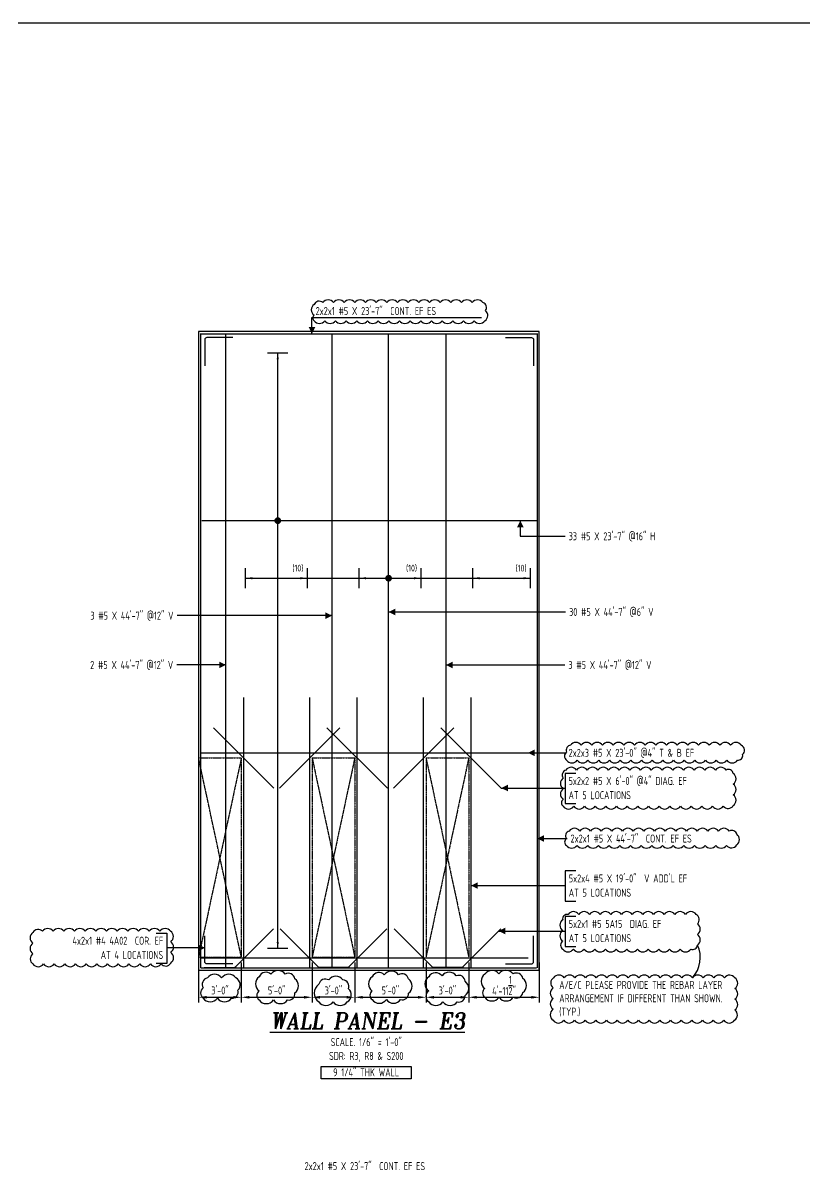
# Model space of a CAD drawing. Header units: inches. Extents: x -10781 to 50822, y -3854 to 38989.
# Drawn here: x 780 to 1439, y 249 to 1219 of the extents above; entities that cross this region are included whole.
import ezdxf
from ezdxf.enums import TextEntityAlignment as Align

# ---------------------------------------------------------------- set-up
doc = ezdxf.new("R2010")
doc.units = ezdxf.units.IN
doc.header["$LTSCALE"] = 0.025
doc.header["$MEASUREMENT"] = 0
doc.linetypes.add('HIDDEN', pattern=[6, 3, -3])
doc.layers.get('0').update_dxf_attribs({"linetype": 'CONTINUOUS'})
doc.layers.get('Defpoints').update_dxf_attribs({"linetype": 'CONTINUOUS'})
for name, color, linetype in [('0-25TEXT', 7, 'CONTINUOUS'), ('0-35', 3, 'CONTINUOUS'), ('0-35TEXT', 3, 'CONTINUOUS'), ('0-50', 10, 'CONTINUOUS'), ('BAR-LBL', 2, 'CONTINUOUS'), ('DETAIL', 83, 'CONTINUOUS'), ('hidden', 7, 'HIDDEN'), ('INTERMEDIATERANGELAY', 7, 'CONTINUOUS'), ('RANGELAY', 7, 'CONTINUOUS'), ('REBARS', 4, 'CONTINUOUS')]:
    doc.layers.add(name, color=color, linetype=linetype)
doc.styles.add('AR', font='ARCHQUIK.shx', dxfattribs={"width": 0.8})
doc.styles.add('ROMANT', font='romant')
doc.dimstyles.new('CADS_DIM_48', dxfattribs={"dimscale": 48, "dimtxt": 0.09375, "dimasz": 0.09375, "dimexe": 0.0625, "dimexo": 0.0625, "dimgap": 0.09375, "dimtad": 0, "dimtih": 1, "dimtoh": 1, "dimzin": 1, "dimdsep": 46, "dimlunit": 4, "dimtxsty": 'AR', "dimblk": 'CLOSED', "dimcen": 0.1875, "dimadec": 0, "dimazin": 0, "dimtfac": 1, "dimtofl": 0, "dimtmove": 0, "dimatfit": 1, "dimldrblk": 'DOTBLANK', "dimfxl": 1, "dimtzin": 0, "dimarcsym": 0})

# ---------------------------------------------------------------- blocks, each defined once
blk = doc.blocks.new('*U281', base_point=(1040.76, 421.93))
at = {"layer": 'REBARS', "color": 0}
blk.add_lwpolyline([(1040.45, 421.93), (1040.45, 956.93)], dxfattribs=at)
blk = doc.blocks.new('leadrblk')
blk.add_lwpolyline([(0, 0, 0, 1, 0), (1, 0, 1, 1, 0)], format="xyseb")
blk = doc.blocks.new('*U282', base_point=(951.23, 421.93))
at = {"layer": 'REBARS', "color": 0}
blk.add_lwpolyline([(950.92, 421.93), (950.92, 956.93)], dxfattribs=at)
blk = doc.blocks.new('*U278', base_point=(1136.81, 421.93))
at = {"layer": 'REBARS', "color": 0}
blk.add_lwpolyline([(1136.5, 421.93), (1136.5, 956.93)], dxfattribs=at)
blk = doc.blocks.new('*U734', base_point=(1213.52, 798.8))
at = {"layer": 'REBARS', "color": 0}
blk.add_lwpolyline([(1213.52, 799.11), (930.52, 799.11)], dxfattribs=at)
blk = doc.blocks.new('rendmark')
at = {"color": 4}
blk.add_line((0, -3), (0, 3), dxfattribs=at)
blk = doc.blocks.new('rarrow')
at = {"color": 7}
blk.add_solid([(2, -0.33), (2, 0.33), (0, 0)], dxfattribs=at)
blk = doc.blocks.new('*U192', base_point=(994.64, 438.09))
at = {"layer": 'RANGELAY'}
blk.add_line((994.64, 438.09), (994.64, 940.84), dxfattribs=at)
at = {"layer": 'RANGELAY', "xscale": 2.834645669291339, "yscale": 2.834645669291339}
for name, p, rotation in [('rendmark', (994.64, 940.84), 269.9999968959739), ('rarrow', (994.64, 940.84), 269.9999968959739), ('rendmark', (994.64, 438.09), 89.99999996644293), ('rarrow', (994.64, 438.09), 89.99999996644293)]:
    blk.add_blockref(name, p, dxfattribs=dict(at, rotation=rotation))
blk = doc.blocks.new('VPM6921E0')
at = {"const_width": 1}
blk.add_lwpolyline([(-0.5, 0, 1), (0.5, 0, 1)], format="xyb", close=True, dxfattribs=at)
blk = doc.blocks.new('*U119', base_point=(1086.82, 573.32))
at = {"layer": 'REBARS', "color": 0}
blk.add_lwpolyline([(1087.04, 573.54), (1036.13, 624.45)], dxfattribs=at)
blk = doc.blocks.new('*U120', base_point=(996.36, 573.32))
at = {"layer": 'REBARS', "color": 0}
blk.add_lwpolyline([(996.14, 573.54), (1047.05, 624.45)], dxfattribs=at)
blk = doc.blocks.new('*U121', base_point=(1182.87, 573.32))
at = {"layer": 'REBARS', "color": 0}
blk.add_lwpolyline([(1183.09, 573.54), (1132.18, 624.45)], dxfattribs=at)
blk = doc.blocks.new('*U122', base_point=(1092.41, 573.32))
at = {"layer": 'REBARS', "color": 0}
blk.add_lwpolyline([(1092.19, 573.54), (1143.1, 624.45)], dxfattribs=at)
blk = doc.blocks.new('*U123', base_point=(991.17, 573.32))
at = {"layer": 'REBARS', "color": 0}
blk.add_lwpolyline([(991.39, 573.54), (940.48, 624.45)], dxfattribs=at)
blk = doc.blocks.new('*U842', base_point=(958.66, 421.93))
at = {"layer": 'REBARS', "color": 0}
blk.add_lwpolyline([(932.66, 422.24), (957.63, 422.24, 0.198908), (959.17, 422.88), (990.97, 454.67)], format="xyb", dxfattribs=at)
blk = doc.blocks.new('*U843', base_point=(1054.31, 421.93))
at = {"layer": 'REBARS', "color": 0}
blk.add_lwpolyline([(1028.31, 422.24), (1053.28, 422.24, 0.198908), (1054.82, 422.88), (1086.62, 454.67)], format="xyb", dxfattribs=at)
blk = doc.blocks.new('*U844', base_point=(1028.87, 421.93))
at = {"layer": 'REBARS', "color": 0}
blk.add_lwpolyline([(1054.87, 422.24), (1029.9, 422.24, -0.198908), (1028.36, 422.88), (996.56, 454.67)], format="xyb", dxfattribs=at)
blk = doc.blocks.new('*U845', base_point=(1150.41, 421.93))
at = {"layer": 'REBARS', "color": 0}
blk.add_lwpolyline([(1124.41, 422.24), (1149.38, 422.24, 0.198908), (1150.92, 422.88), (1182.71, 454.67)], format="xyb", dxfattribs=at)
blk = doc.blocks.new('*U846', base_point=(1124.96, 421.93))
at = {"layer": 'REBARS', "color": 0}
blk.add_lwpolyline([(1150.96, 422.24), (1126, 422.24, -0.198908), (1124.45, 422.88), (1092.66, 454.67)], format="xyb", dxfattribs=at)
blk = doc.blocks.new('*U827', base_point=(1157.37, 421.93))
at = {"layer": 'REBARS', "color": 0}
blk.add_lwpolyline([(1157.68, 421.93), (1157.68, 649.93)], dxfattribs=at)
blk = doc.blocks.new('*U828', base_point=(1117.96, 421.93))
at = {"layer": 'REBARS', "color": 0}
blk.add_lwpolyline([(1117.65, 421.93), (1117.65, 649.93)], dxfattribs=at)
blk = doc.blocks.new('*U279', base_point=(929.9, 602.95))
at = {"layer": 'REBARS', "color": 0}
blk.add_lwpolyline([(929.9, 603.26), (1205.9, 603.26)], dxfattribs=at)
blk = doc.blocks.new('*U280', base_point=(929.9, 430.68))
at = {"layer": 'REBARS', "color": 0}
blk.add_lwpolyline([(929.9, 430.36), (1205.9, 430.36)], dxfattribs=at)
blk = doc.blocks.new('*U259', base_point=(932.9, 424.93))
at = {"layer": 'REBARS', "color": 0}
blk.add_lwpolyline([(956.9, 425.18), (934.9, 425.18, -0.414213), (933.15, 426.93), (933.15, 448.93)], format="xyb", dxfattribs=at)
blk = doc.blocks.new('*U260', base_point=(1210.52, 424.93))
at = {"layer": 'REBARS', "color": 0}
blk.add_lwpolyline([(1186.52, 425.18), (1208.52, 425.18, 0.414213), (1210.27, 426.93), (1210.27, 448.93)], format="xyb", dxfattribs=at)
blk = doc.blocks.new('*U732', base_point=(929.9, 956.53))
at = {"layer": 'REBARS', "color": 0}
blk.add_lwpolyline([(929.9, 956.84), (1212.9, 956.84)], dxfattribs=at)
blk = doc.blocks.new('*U733', base_point=(929.9, 422.24))
at = {"layer": 'REBARS', "color": 0}
blk.add_lwpolyline([(929.9, 421.93), (1212.9, 421.93)], dxfattribs=at)
blk = doc.blocks.new('*U249', base_point=(930.21, 421.93))
at = {"layer": 'REBARS', "color": 0}
blk.add_lwpolyline([(929.9, 421.93), (929.9, 956.93)], dxfattribs=at)
blk = doc.blocks.new('*U250', base_point=(1213.21, 421.93))
at = {"layer": 'REBARS', "color": 0}
blk.add_lwpolyline([(1213.52, 421.93), (1213.52, 956.93)], dxfattribs=at)
blk = doc.blocks.new('*U722', base_point=(967.46, 750.57))
at = {"layer": 'INTERMEDIATERANGELAY'}
for p, q in [((1019.36, 750.57), (1063.28, 750.57)), ((1115.18, 750.57), (1159.1, 750.57))]:
    blk.add_line(p, q, dxfattribs=at)
at = {"layer": 'RANGELAY'}
for p, q in [((967.46, 750.57), (1019.36, 750.57)), ((1063.28, 750.57), (1115.18, 750.57)), ((1159.1, 750.57), (1207.52, 750.57))]:
    blk.add_line(p, q, dxfattribs=at)
at = {"layer": 'RANGELAY', "xscale": 2.834645669291339, "yscale": 2.834645669291339}
for name, p in [('rendmark', (967.46, 750.57)), ('rendmark', (1063.28, 750.57)), ('rendmark', (1159.1, 750.57)), ('rarrow', (967.46, 750.57)), ('rarrow', (1063.28, 750.57)), ('rarrow', (1159.1, 750.57))]:
    blk.add_blockref(name, p, dxfattribs=at)
at = {"layer": 'RANGELAY', "xscale": 2.834645669291339, "yscale": 2.834645669291339, "rotation": 179.999996929531}
for name, p in [('rendmark', (1019.36, 750.57)), ('rendmark', (1115.18, 750.57)), ('rendmark', (1207.52, 750.57)), ('rarrow', (1019.36, 750.57)), ('rarrow', (1115.18, 750.57)), ('rarrow', (1207.52, 750.57))]:
    blk.add_blockref(name, p, dxfattribs=at)
blk = doc.blocks.new('VPM6D8B11')
at = {"const_width": 1}
blk.add_lwpolyline([(-0.5, 0, 1), (0.5, 0, 1)], format="xyb", close=True, dxfattribs=at)
blk = doc.blocks.new('*U251', base_point=(1088.41, 421.93))
at = {"layer": 'REBARS', "color": 0}
blk.add_lwpolyline([(1088.1, 421.93), (1088.1, 956.93)], dxfattribs=at)
blk = doc.blocks.new('*U261', base_point=(932.9, 953.84))
at = {"layer": 'REBARS', "color": 0}
blk.add_lwpolyline([(956.9, 953.59), (934.9, 953.59, 0.414214), (933.15, 951.84), (933.15, 929.84)], format="xyb", dxfattribs=at)
blk = doc.blocks.new('*U262', base_point=(1210.52, 953.84))
at = {"layer": 'REBARS', "color": 0}
blk.add_lwpolyline([(1186.52, 953.59), (1208.52, 953.59, -0.414214), (1210.27, 951.84), (1210.27, 929.84)], format="xyb", dxfattribs=at)
blk = doc.blocks.new('*U829', base_point=(1061.32, 421.93))
at = {"layer": 'REBARS', "color": 0}
blk.add_lwpolyline([(1061.63, 421.93), (1061.63, 649.93)], dxfattribs=at)
blk = doc.blocks.new('*U830', base_point=(1021.91, 421.93))
at = {"layer": 'REBARS', "color": 0}
blk.add_lwpolyline([(1021.59, 421.93), (1021.59, 649.93)], dxfattribs=at)
blk = doc.blocks.new('*U831', base_point=(965.62, 421.93))
at = {"layer": 'REBARS', "color": 0}
blk.add_lwpolyline([(965.94, 421.93), (965.94, 649.93)], dxfattribs=at)
blk = doc.blocks.new('*D817')
at = {"layer": 'Defpoints', "color": 0, "transparency": 16777216}
for p in [(927.9, 430.92), (963.94, 430.92), (963.94, 397.03)]:
    blk.add_point(p, dxfattribs=at)
at = {"layer": 'DETAIL', "color": 0, "lineweight": -2, "transparency": 16777216}
for p, q in [((927.9, 426.42), (927.9, 392.53)), ((963.94, 426.42), (963.94, 392.53)), ((934.65, 397.03), (957.19, 397.03))]:
    blk.add_line(p, q, dxfattribs=at)
at = {"layer": 'DETAIL', "color": 0, "transparency": 16777216}
for points in [[(934.65, 398.16), (934.65, 395.91), (927.9, 397.03)], [(957.19, 398.16), (957.19, 395.91), (963.94, 397.03)]]:
    blk.add_solid(points, dxfattribs=at)
at = {"layer": 'DETAIL', "color": 0, "transparency": 16777216, "insert": (945.92, 402.77), "char_height": 6.75, "attachment_point": 5, "style": 'AR'}
blk.add_mtext('3\'-0"', dxfattribs=at)
blk = doc.blocks.new('_DotBlank')
at = {"layer": '0-35', "color": 0, "lineweight": -2}
blk.add_line((-0.5, 0), (-1, 0), dxfattribs=at)
blk.add_circle((0, 0), 0.5, dxfattribs=at)
blk = doc.blocks.new('*D818')
at = {"layer": 'Defpoints', "color": 0, "transparency": 16777216}
for p in [(963.94, 430.92), (1023.59, 430.92), (1023.59, 397.03)]:
    blk.add_point(p, dxfattribs=at)
at = {"layer": 'DETAIL', "color": 0, "lineweight": -2, "transparency": 16777216}
for p, q in [((963.94, 426.42), (963.94, 392.53)), ((1023.59, 426.42), (1023.59, 392.53)), ((970.69, 397.03), (1016.84, 397.03))]:
    blk.add_line(p, q, dxfattribs=at)
at = {"layer": 'DETAIL', "color": 0, "transparency": 16777216}
for points in [[(970.69, 398.16), (970.69, 395.91), (963.94, 397.03)], [(1016.84, 398.16), (1016.84, 395.91), (1023.59, 397.03)]]:
    blk.add_solid(points, dxfattribs=at)
at = {"layer": 'DETAIL', "color": 0, "transparency": 16777216, "insert": (993.77, 402.77), "char_height": 6.75, "attachment_point": 5, "style": 'AR'}
blk.add_mtext('5\'-0"', dxfattribs=at)
blk = doc.blocks.new('*D819')
at = {"layer": 'Defpoints', "color": 0, "transparency": 16777216}
for p in [(1023.59, 430.92), (1059.59, 430.92), (1023.59, 397.03)]:
    blk.add_point(p, dxfattribs=at)
at = {"layer": 'DETAIL', "color": 0, "lineweight": -2, "transparency": 16777216}
for p, q in [((1023.59, 426.42), (1023.59, 392.53)), ((1059.59, 426.42), (1059.59, 392.53)), ((1052.84, 397.03), (1030.34, 397.03))]:
    blk.add_line(p, q, dxfattribs=at)
at = {"layer": 'DETAIL', "color": 0, "transparency": 16777216}
for points in [[(1030.34, 398.16), (1030.34, 395.91), (1023.59, 397.03)], [(1052.84, 398.16), (1052.84, 395.91), (1059.59, 397.03)]]:
    blk.add_solid(points, dxfattribs=at)
at = {"layer": 'DETAIL', "color": 0, "transparency": 16777216, "insert": (1041.59, 402.77), "char_height": 6.75, "attachment_point": 5, "style": 'AR'}
blk.add_mtext('3\'-0"', dxfattribs=at)
blk = doc.blocks.new('*D820')
at = {"layer": 'Defpoints', "color": 0, "transparency": 16777216}
for p in [(1059.59, 430.92), (1119.65, 430.92), (1119.65, 397.03)]:
    blk.add_point(p, dxfattribs=at)
at = {"layer": 'DETAIL', "color": 0, "lineweight": -2, "transparency": 16777216}
for p, q in [((1059.59, 426.42), (1059.59, 392.53)), ((1119.65, 426.42), (1119.65, 392.53)), ((1066.34, 397.03), (1112.9, 397.03))]:
    blk.add_line(p, q, dxfattribs=at)
at = {"layer": 'DETAIL', "color": 0, "transparency": 16777216}
for points in [[(1066.34, 398.16), (1066.34, 395.91), (1059.59, 397.03)], [(1112.9, 398.16), (1112.9, 395.91), (1119.65, 397.03)]]:
    blk.add_solid(points, dxfattribs=at)
at = {"layer": 'DETAIL', "color": 0, "transparency": 16777216, "insert": (1089.62, 402.77), "char_height": 6.75, "attachment_point": 5, "style": 'AR'}
blk.add_mtext('5\'-0"', dxfattribs=at)
blk = doc.blocks.new('*D821')
at = {"layer": 'Defpoints', "color": 0, "transparency": 16777216}
for p in [(1119.65, 430.92), (1155.68, 430.92), (1155.68, 397.03)]:
    blk.add_point(p, dxfattribs=at)
at = {"layer": 'DETAIL', "color": 0, "lineweight": -2, "transparency": 16777216}
for p, q in [((1119.65, 426.42), (1119.65, 392.53)), ((1155.68, 426.42), (1155.68, 392.53)), ((1126.4, 397.03), (1148.93, 397.03))]:
    blk.add_line(p, q, dxfattribs=at)
at = {"layer": 'DETAIL', "color": 0, "transparency": 16777216}
for points in [[(1126.4, 398.16), (1126.4, 395.91), (1119.65, 397.03)], [(1148.93, 398.16), (1148.93, 395.91), (1155.68, 397.03)]]:
    blk.add_solid(points, dxfattribs=at)
at = {"layer": 'DETAIL', "color": 0, "transparency": 16777216, "insert": (1137.67, 402.77), "char_height": 6.75, "attachment_point": 5, "style": 'AR'}
blk.add_mtext('3\'-0"', dxfattribs=at)
blk = doc.blocks.new('*D822')
at = {"layer": 'Defpoints', "color": 0, "transparency": 16777216}
for p in [(1155.68, 430.92), (1215.15, 430.92), (1215.15, 397.03)]:
    blk.add_point(p, dxfattribs=at)
at = {"layer": 'DETAIL', "color": 0, "lineweight": -2, "transparency": 16777216}
for p, q in [((1155.68, 426.42), (1155.68, 392.53)), ((1215.15, 426.42), (1215.15, 392.53)), ((1162.43, 397.03), (1208.4, 397.03))]:
    blk.add_line(p, q, dxfattribs=at)
at = {"layer": 'DETAIL', "color": 0, "transparency": 16777216}
for points in [[(1162.43, 398.16), (1162.43, 395.91), (1155.68, 397.03)], [(1208.4, 398.16), (1208.4, 395.91), (1215.15, 397.03)]]:
    blk.add_solid(points, dxfattribs=at)
at = {"layer": 'DETAIL', "color": 0, "transparency": 16777216, "insert": (1185.42, 407.04), "char_height": 6.75, "attachment_point": 5, "style": 'AR'}
blk.add_mtext('4\'-11{\\H1.000000x;\\S1/2;}"', dxfattribs=at)

msp = doc.modelspace()

# ---------------------------------------------------------------- linework, layer by layer
at = {"layer": '0-25TEXT'}
for points in [[(1023.49861, 956.84122), (1023.49861, 970.57208), (1166.36755, 970.62686)], [(1199.10008, 799.11248), (1199.10008, 785.96137), (1236.92339, 785.96137)], [(1040.44921, 718.98915), (909.75467, 718.98915)], [(1088.10254, 722.1032), (1237.27784, 722.1032)], [(950.92004, 677.37885), (909.51689, 677.37885)], [(1136.50188, 677.3809), (1236.66735, 677.3809)], [(1205.71186, 603.26124), (1236.88944, 603.26124)], [(1245.83324, 585.91424), (1236.83419, 585.91424), (1236.83419, 560.41692), (1245.83324, 560.41692)], [(1183.09489, 573.54054), (1236.83419, 573.54054)], [(1213.52492, 530.93631), (1238.50668, 530.93631)], [(1245.97585, 503.66331), (1236.97679, 503.66331), (1236.97679, 478.16598), (1245.97585, 478.16598)], [(1157.68352, 491.28961), (1236.97679, 491.28961)], [(1245.97153, 465.29441), (1236.97248, 465.29441), (1236.97248, 439.79708), (1245.97153, 439.79708)], [(892.0326, 451.11976), (901.03165, 451.11976), (901.03165, 425.62244), (892.0326, 425.62244)], [(1180.95971, 452.92071), (1236.97248, 452.92071)], [(933.18301, 438.74606), (901.03165, 438.74606)]]:
    msp.add_lwpolyline(points, dxfattribs=at)
at = {"layer": '0-35'}
for p, q in [((927.89989, 958.84122), (927.89989, 419.93057)), ((1215.14989, 958.84122), (927.89989, 958.84122)), ((1215.14989, 419.93057), (1215.14989, 958.84122)), ((927.89989, 419.93057), (1215.14989, 419.93057))]:
    msp.add_line(p, q, dxfattribs=at)
at = {"layer": '0-50'}
msp.add_lwpolyline([(1031.31245, 338.70586), (1107.19929, 338.70586), (1107.19929, 328.3495), (1031.31245, 328.3495)], close=True, dxfattribs=at)
at = {"layer": 'BAR-LBL'}
msp.add_lwpolyline([(-1827.83028, 1218.9583), (2524.72777, 1218.9583), (2524.72777, -1266.46422), (-1827.83028, -1266.46422)], close=True, dxfattribs=at)
at = {"layer": 'DETAIL'}
for points in [[(1025.25437, 967.83919, 0.52056705), (1034.25437, 967.83919, 0.52056705), (1043.25437, 967.83919, 0.52056705), (1052.25437, 967.83919, 0.52056705), (1061.25437, 967.83919, 0.52056705), (1070.25437, 967.83919, 0.52056705), (1079.25437, 967.83919, 0.52056705), (1088.25437, 967.83919, 0.52056705), (1097.25437, 967.83919, 0.52056705), (1106.25437, 967.83919, 0.52056705), (1115.25437, 967.83919, 0.52056705), (1124.25437, 967.83919, 0.52056705), (1133.25437, 967.83919, 0.52056705), (1142.25437, 967.83919, 0.52056705), (1151.25437, 967.83919, 0.52056705), (1160.25437, 967.83919, 0.52056705), (1169.25437, 967.83919, 0.52056705), (1169.80946, 976.2841, 0.52056705), (1167.61194, 983.08658, 0.52056705), (1158.61194, 983.08658, 0.52056705), (1149.61194, 983.08658, 0.52056705), (1140.61194, 983.08658, 0.52056705), (1131.61194, 983.08658, 0.52056705), (1122.61194, 983.08658, 0.52056705), (1113.61194, 983.08658, 0.52056705), (1104.61194, 983.08658, 0.52056705), (1095.61194, 983.08658, 0.52056705), (1086.61194, 983.08658, 0.52056705), (1077.61194, 983.08658, 0.52056705), (1068.61194, 983.08658, 0.52056705), (1059.61194, 983.08658, 0.52056705), (1050.61194, 983.08658, 0.52056705), (1041.61194, 983.08658, 0.52056705), (1032.61194, 983.08658, 0.52056705), (1025.25437, 981.44414, 0.52056705), (1025.25437, 972.44414, 0.52056705)], [(1238.20177, 597.03202, 0.52056705), (1247.20177, 597.03202, 0.52056705), (1256.20177, 597.03202, 0.52056705), (1265.20177, 597.03202, 0.52056705), (1274.20177, 597.03202, 0.52056705), (1283.20177, 597.03202, 0.52056705), (1292.20177, 597.03202, 0.52056705), (1301.20177, 597.03202, 0.52056705), (1310.20177, 597.03202, 0.52056705), (1319.20177, 597.03202, 0.52056705), (1328.20177, 597.03202, 0.52056705), (1337.20177, 597.03202, 0.52056705), (1346.20177, 597.03202, 0.52056705), (1355.20177, 597.03202, 0.52056705), (1364.20177, 597.03202, 0.52056705), (1373.20177, 597.03202, 0.52056705), (1382.20177, 597.03202, 0.52056705), (1386.51673, 601.71706, 0.52056705), (1385.46142, 609.66175, 0.52056705), (1376.46142, 609.66175, 0.52056705), (1367.46142, 609.66175, 0.52056705), (1358.46142, 609.66175, 0.52056705), (1349.46142, 609.66175, 0.52056705), (1340.46142, 609.66175, 0.52056705), (1331.46142, 609.66175, 0.52056705), (1322.46142, 609.66175, 0.52056705), (1313.46142, 609.66175, 0.52056705), (1304.46142, 609.66175, 0.52056705), (1295.46142, 609.66175, 0.52056705), (1286.46142, 609.66175, 0.52056705), (1277.46142, 609.66175, 0.52056705), (1268.46142, 609.66175, 0.52056705), (1259.46142, 609.66175, 0.52056705), (1250.46142, 609.66175, 0.52056705), (1241.46142, 609.66175, 0.52056705), (1238.20177, 603.9214, 0.52056705)], [(1235.2827, 558.20741, 0.52056705), (1244.2827, 558.20741, 0.52056705), (1253.2827, 558.20741, 0.52056705), (1262.2827, 558.20741, 0.52056705), (1271.2827, 558.20741, 0.52056705), (1280.2827, 558.20741, 0.52056705), (1289.2827, 558.20741, 0.52056705), (1298.2827, 558.20741, 0.52056705), (1307.2827, 558.20741, 0.52056705), (1316.2827, 558.20741, 0.52056705), (1325.2827, 558.20741, 0.52056705), (1334.2827, 558.20741, 0.52056705), (1343.2827, 558.20741, 0.52056705), (1352.2827, 558.20741, 0.52056705), (1361.2827, 558.20741, 0.52056705), (1370.2827, 558.20741, 0.52056705), (1378.6971, 558.79301, 0.52056705), (1378.6971, 567.79301, 0.52056705), (1378.6971, 576.79301, 0.52056705), (1378.6971, 585.79301, 0.52056705), (1372.60011, 588.69602, 0.52056705), (1363.60011, 588.69602, 0.52056705), (1354.60011, 588.69602, 0.52056705), (1345.60011, 588.69602, 0.52056705), (1336.60011, 588.69602, 0.52056705), (1327.60011, 588.69602, 0.52056705), (1318.60011, 588.69602, 0.52056705), (1309.60011, 588.69602, 0.52056705), (1300.60011, 588.69602, 0.52056705), (1291.60011, 588.69602, 0.52056705), (1282.60011, 588.69602, 0.52056705), (1273.60011, 588.69602, 0.52056705), (1264.60011, 588.69602, 0.52056705), (1255.60011, 588.69602, 0.52056705), (1246.60011, 588.69602, 0.52056705), (1237.60011, 588.69602, 0.52056705), (1235.2827, 582.01344, 0.52056705), (1235.2827, 573.01344, 0.52056705), (1235.2827, 564.01344, 0.52056705)], [(1237.9516, 525.15734, 0.52056705), (1246.9516, 525.15734, 0.52056705), (1255.9516, 525.15734, 0.52056705), (1264.9516, 525.15734, 0.52056705), (1273.9516, 525.15734, 0.52056705), (1282.9516, 525.15734, 0.52056705), (1291.9516, 525.15734, 0.52056705), (1300.9516, 525.15734, 0.52056705), (1309.9516, 525.15734, 0.52056705), (1318.9516, 525.15734, 0.52056705), (1327.9516, 525.15734, 0.52056705), (1336.9516, 525.15734, 0.52056705), (1345.9516, 525.15734, 0.52056705), (1354.9516, 525.15734, 0.52056705), (1363.9516, 525.15734, 0.52056705), (1372.9516, 525.15734, 0.52056705), (1381.58911, 525.51983, 0.52056705), (1381.58911, 534.51983, 0.52056705), (1375.33349, 537.2642, 0.52056705), (1366.33349, 537.2642, 0.52056705), (1357.33349, 537.2642, 0.52056705), (1348.33349, 537.2642, 0.52056705), (1339.33349, 537.2642, 0.52056705), (1330.33349, 537.2642, 0.52056705), (1321.33349, 537.2642, 0.52056705), (1312.33349, 537.2642, 0.52056705), (1303.33349, 537.2642, 0.52056705), (1294.33349, 537.2642, 0.52056705), (1285.33349, 537.2642, 0.52056705), (1276.33349, 537.2642, 0.52056705), (1267.33349, 537.2642, 0.52056705), (1258.33349, 537.2642, 0.52056705), (1249.33349, 537.2642, 0.52056705), (1240.33349, 537.2642, 0.52056705), (1237.9516, 530.64609, 0.52056705)], [(1234.87611, 437.64691, 0.52056705), (1243.87611, 437.64691, 0.52056705), (1252.87611, 437.64691, 0.52056705), (1261.87611, 437.64691, 0.52056705), (1270.87611, 437.64691, 0.52056705), (1279.87611, 437.64691, 0.52056705), (1288.87611, 437.64691, 0.52056705), (1297.87611, 437.64691, 0.52056705), (1306.87611, 437.64691, 0.52056705), (1315.87611, 437.64691, 0.52056705), (1324.87611, 437.64691, 0.52056705), (1333.87611, 437.64691, 0.52056705), (1342.87611, 437.64691, 0.52056705), (1348.47678, 441.04625, 0.52056705), (1348.47678, 450.04625, 0.52056705), (1348.47678, 459.04625, 0.52056705), (1347.35562, 466.92509, 0.52056705), (1338.35562, 466.92509, 0.52056705), (1329.35562, 466.92509, 0.52056705), (1320.35562, 466.92509, 0.52056705), (1311.35562, 466.92509, 0.52056705), (1302.35562, 466.92509, 0.52056705), (1293.35562, 466.92509, 0.52056705), (1284.35562, 466.92509, 0.52056705), (1275.35562, 466.92509, 0.52056705), (1266.35562, 466.92509, 0.52056705), (1257.35562, 466.92509, 0.52056705), (1248.35562, 466.92509, 0.52056705), (1239.35562, 466.92509, 0.52056705), (1234.87611, 462.4046, 0.52056705), (1234.87611, 453.4046, 0.52056705), (1234.87611, 444.4046, 0.52056705)], [(788.23668, 425.16188, 0.52056705), (797.23668, 425.16188, 0.52056705), (806.23668, 425.16188, 0.52056705), (815.23668, 425.16188, 0.52056705), (824.23668, 425.16188, 0.52056705), (833.23668, 425.16188, 0.52056705), (842.23668, 425.16188, 0.52056705), (851.23668, 425.16188, 0.52056705), (860.23668, 425.16188, 0.52056705), (869.23668, 425.16188, 0.52056705), (878.23668, 425.16188, 0.52056705), (887.23668, 425.16188, 0.52056705), (896.23668, 425.16188, 0.52056705), (904.46796, 425.93061, 0.52056705), (904.46796, 434.93061, 0.52056705), (904.46796, 443.93061, 0.52056705), (904.24838, 452.71103, 0.52056705), (895.24838, 452.71103, 0.52056705), (886.24838, 452.71103, 0.52056705), (877.24838, 452.71103, 0.52056705), (868.24838, 452.71103, 0.52056705), (859.24838, 452.71103, 0.52056705), (850.24838, 452.71103, 0.52056705), (841.24838, 452.71103, 0.52056705), (832.24838, 452.71103, 0.52056705), (823.24838, 452.71103, 0.52056705), (814.24838, 452.71103, 0.52056705), (805.24838, 452.71103, 0.52056705), (796.24838, 452.71103, 0.52056705), (788.23668, 451.72273, 0.52056705), (788.23668, 442.72273, 0.52056705), (788.23668, 433.72273, 0.52056705)], [(979.00079, 394.77527, 0.52056705), (991.00081, 394.77527, 0.52056705), (1003.00084, 394.77527, 0.52056705), (1009.08658, 400.68955, 0.52056705), (1009.08658, 412.68958, 0.52056705), (1000.90528, 416.50831, 0.52056705), (988.90526, 416.50831, 0.52056705), (979.00079, 414.41275, 0.52056705), (979.00079, 402.41273, 0.52056705)], [(1074.22876, 395.11585, 0.52056705), (1086.22879, 395.11585, 0.52056705), (1098.22881, 395.11585, 0.52056705), (1104.88431, 400.46038, 0.52056705), (1104.88431, 412.4604, 0.52056705), (1096.47626, 416.05237, 0.52056705), (1084.47623, 416.05237, 0.52056705), (1074.22876, 414.29982, 0.52056705), (1074.22876, 402.29979, 0.52056705)], [(1121.91072, 393.18301, 0.52056705), (1133.91074, 393.18301, 0.52056705), (1145.91077, 393.18301, 0.52056705), (1152.56636, 398.52745, 0.52056705), (1152.56636, 410.52747, 0.52056705), (1145.18246, 415.1436, 0.52056705), (1133.18244, 415.1436, 0.52056705), (1121.91072, 414.41529, 0.52056705), (1121.91072, 402.41527, 0.52056705)], [(1169.23057, 397.03183, 0.52056705), (1181.2306, 397.03183, 0.52056705), (1193.23062, 397.03183, 0.52056705), (1201.25371, 401.00876, 0.52056705), (1201.25371, 413.00878, 0.52056705), (1192.98073, 416.73582, 0.52056705), (1180.98071, 416.73582, 0.52056705), (1169.23057, 416.48593, 0.52056705), (1169.23057, 404.48591, 0.52056705)], [(931.76636, 396.31148, 0.52056705), (943.76638, 396.31148, 0.52056705), (955.76641, 396.31148, 0.52056705), (961.04531, 403.0326, 0.52056705), (959.34542, 413.33273, 0.52056705), (947.34539, 413.33273, 0.52056705), (935.34537, 413.33273, 0.52056705), (931.76636, 404.91172, 0.52056705)], [(1029.2907, 393.18459, 0.52056705), (1041.29073, 393.18459, 0.52056705), (1053.29075, 393.18459, 0.52056705), (1054.24826, 404.22711, 0.52056705), (1049.63897, 411.61784, 0.52056705), (1037.63894, 411.61784, 0.52056705), (1029.2907, 407.96605, 0.52056705)], [(1226.76231, 377.65726, 0.52056705), (1235.76231, 377.65726, 0.52056705), (1244.76231, 377.65726, 0.52056705), (1253.76231, 377.65726, 0.52056705), (1262.76231, 377.65726, 0.52056705), (1271.76231, 377.65726, 0.52056705), (1280.76231, 377.65726, 0.52056705), (1289.76231, 377.65726, 0.52056705), (1298.76231, 377.65726, 0.52056705), (1307.76231, 377.65726, 0.52056705), (1316.76231, 377.65726, 0.52056705), (1325.76231, 377.65726, 0.52056705), (1334.76231, 377.65726, 0.52056705), (1343.76231, 377.65726, 0.52056705), (1352.76231, 377.65726, 0.52056705), (1361.76231, 377.65726, 0.52056705), (1370.76231, 377.65726, 0.52056705), (1379.76231, 377.65726, 0.52056705), (1380.07404, 386.34553, 0.52056705), (1380.07404, 395.34553, 0.52056705), (1380.07404, 404.34553, 0.52056705), (1380.07404, 413.34553, 0.52056705), (1371.18777, 413.45926, 0.52056705), (1362.18777, 413.45926, 0.52056705), (1353.18777, 413.45926, 0.52056705), (1344.18777, 413.45926, 0.52056705), (1335.18777, 413.45926, 0.52056705), (1326.18777, 413.45926, 0.52056705), (1317.18777, 413.45926, 0.52056705), (1308.18777, 413.45926, 0.52056705), (1299.18777, 413.45926, 0.52056705), (1290.18777, 413.45926, 0.52056705), (1281.18777, 413.45926, 0.52056705), (1272.18777, 413.45926, 0.52056705), (1263.18777, 413.45926, 0.52056705), (1254.18777, 413.45926, 0.52056705), (1245.18777, 413.45926, 0.52056705), (1236.18777, 413.45926, 0.52056705), (1227.18777, 413.45926, 0.52056705), (1226.76231, 404.88472, 0.52056705), (1226.76231, 395.88472, 0.52056705), (1226.76231, 386.88472, 0.52056705)]]:
    msp.add_lwpolyline(points, format="xyb", close=True, dxfattribs=at)
msp.add_arc((1326.19632, 430.38333), 24.70054, 316.75101168, 25.57471498, dxfattribs=at)
at = {"layer": 'hidden'}
for p, q in [((927.89989, 598.99638), (963.93606, 598.99638)), ((963.93606, 598.99638), (963.93606, 430.91583)), ((1023.59466, 598.99638), (1023.59466, 430.91583)), ((1023.59466, 598.99638), (1059.58635, 598.99638)), ((1059.58635, 598.99638), (1059.58635, 430.91583)), ((1119.64735, 598.99638), (1119.64735, 430.91583)), ((1119.64735, 598.99638), (1155.68351, 598.99638)), ((1155.68351, 598.99638), (1155.68351, 430.91583)), ((927.89989, 430.91583), (963.93606, 430.91583)), ((1023.59466, 430.91583), (1059.58635, 430.91583)), ((1119.64736, 421.93051), (1155.68353, 421.93051))]:
    msp.add_line(p, q, dxfattribs=at)
for points in [[(963.93606, 598.99638), (927.89989, 430.91583)], [(963.93606, 430.91583), (927.89989, 598.99638)], [(1059.58635, 598.99638), (1023.59466, 430.91583)], [(1023.59466, 598.99638), (1059.58635, 430.91583)], [(1155.68351, 598.99638), (1119.64735, 430.91583)], [(1119.64735, 598.99638), (1155.68351, 430.91583)]]:
    msp.add_lwpolyline(points, dxfattribs=at)

# ---------------------------------------------------------------- block references
at = {"layer": '0-25TEXT'}
for name, p, xscale, yscale, rotation in [('leadrblk', (1023.49861, 956.84122), 5.623937007874017, 2.250708661417324, 90.00000153523449), ('VPM6921E0', (994.64313, 799.11249), 2.834645669291339, 2.834645669291339, 269.9999999664429), ('leadrblk', (1199.10008, 799.11248), 5.623937007874017, 2.250708661417324, 270.0000046057035), ('leadrblk', (1040.44921, 718.98915), 5.623937007874017, 2.250708661417324, 180.000003070469), ('leadrblk', (950.92004, 677.37885), 5.623937007874017, 2.250708661417324, 180.000003070469), ('leadrblk', (1213.52492, 530.93631), 5.623937007874008, 2.250708661417324, 6.129042313673956e-06), ('leadrblk', (933.18301, 438.74606), 5.623937007874017, 2.250708661417324, 180.000003070469)]:
    msp.add_blockref(name, p, dxfattribs=dict(at, xscale=xscale, yscale=yscale, rotation=rotation))
for name, p, xscale, yscale in [('VPM6D8B11', (1088.10255, 750.56625), 2.834645669291339, 2.834645669291339), ('leadrblk', (1088.10254, 722.1032), 5.623937007874017, 2.250708661417324), ('leadrblk', (1136.50188, 677.3809), 5.623937007874017, 2.250708661417324), ('leadrblk', (1205.71186, 603.26124), 5.623937007874017, 2.250708661417324), ('leadrblk', (1183.09489, 573.54054), 5.623937007874017, 2.250708661417324), ('leadrblk', (1157.68352, 491.28961), 5.623937007874017, 2.250708661417324), ('leadrblk', (1180.95971, 452.92071), 5.623937007874017, 2.250708661417324)]:
    msp.add_blockref(name, p, dxfattribs=dict(at, xscale=xscale, yscale=yscale))
at = {"layer": 'RANGELAY'}
for name, p in [('*U192', (994.64313, 438.09122)), ('*U722', (967.46463, 750.56625))]:
    msp.add_blockref(name, p, dxfattribs=at)
at = {"layer": 'REBARS', "color": 4}
for name, p in [('*U249', (930.21239, 421.93057)), ('*U732', (929.89989, 956.52872)), ('*U261', (932.89989, 953.84122)), ('*U282', (951.23245, 421.93057)), ('*U281', (1040.76161, 421.93057)), ('*U251', (1088.41495, 421.93052)), ('*U278', (1136.8143, 421.93057)), ('*U262', (1210.52478, 953.84131)), ('*U250', (1213.21248, 421.93057)), ('*U734', (1213.52484, 798.79999)), ('*U831', (965.6236, 421.93057)), ('*U830', (1021.90712, 421.93057)), ('*U829', (1061.31836, 421.93057)), ('*U828', (1117.95981, 421.93057)), ('*U827', (1157.37105, 421.93057)), ('*U123', (991.17094, 573.31957)), ('*U120', (996.35978, 573.31957)), ('*U119', (1086.82123, 573.31957)), ('*U122', (1092.41247, 573.31957)), ('*U121', (1182.87392, 573.31957)), ('*U279', (929.89989, 602.94874)), ('*U842', (958.66311, 421.93057)), ('*U259', (932.89989, 424.93057)), ('*U844', (1028.8676, 421.93057)), ('*U843', (1054.3134, 421.93057)), ('*U846', (1124.96477, 421.93057)), ('*U845', (1150.41057, 421.93057)), ('*U260', (1210.52478, 424.93049)), ('*U280', (929.89989, 430.67536)), ('*U733', (929.89989, 422.24307))]:
    msp.add_blockref(name, p, dxfattribs=at)

# ---------------------------------------------------------------- texts
at = {"color": 7, "linetype": 'Continuous', "style": 'ROMANT', "oblique": 9, "width": 0.95}
msp.add_text('%%UWALL PANEL - E3', height=13.5, dxfattribs=at).set_placement((1070.62774, 370.27776), align=Align.CENTER)
at = {"layer": '0-25TEXT', "style": 'AR', "width": 0.8}
for p in [(1019.36201, 756.23554), (1115.18134, 756.23554), (1207.52486, 756.23554)]:
    msp.add_text(' (10) ', height=5.669291, dxfattribs=at).set_placement(p, align=Align.RIGHT)
at = {"layer": '0-35TEXT', "style": 'AR', "width": 0.8}
for p in [(1239.83387, 564.16652), (1239.97648, 481.91559), (1239.97216, 443.54669)]:
    msp.add_text('AT 5 LOCATIONS', height=6.7498312, dxfattribs=at).set_placement(p)
msp.add_text('AT 4 LOCATIONS', height=6.7498312, dxfattribs=at).set_placement((898.03197, 429.37205), align=Align.RIGHT)
for s, p in [('SCALE. 1/6" = 1\'-0"', (1069.25587, 355.83087)), ('SDR: R3, R8 & S200', (1069.25587, 344.16267)), ('9 1/4" THK WALL', (1069.17895, 330.37466))]:
    msp.add_text(s, height=6.7498312, dxfattribs=at).set_placement(p, align=Align.CENTER)
at = {"layer": 'BAR-LBL', "style": 'AR', "width": 0.8}
for s, p in [('2x2x1 #5 X 23\'-7"  CONT. EF ES', (1026.5883, 972.60064)), ('33 #5 X 23\'-7" @16" H', (1239.92308, 782.58672)), ('30 #5 X 44\'-7" @6" V', (1240.27752, 718.72855)), ('3 #5 X 44\'-7" @12" V', (1239.66704, 674.00626)), ('2x2x3 #5 X 23\'-0" @4" T & B EF', (1239.88912, 599.88659)), ('5x2x2 #5 X 6\'-0" @4" DIAG. EF', (1239.83387, 576.16526)), ('2x2x1 #5 X 44\'-7"  CONT. EF ES', (1241.50637, 527.56167)), ('5x2x4 #5 X 19\'-0"  V ADD\'L EF', (1239.97648, 493.91433)), ('5x2x1 #5 5A15  DIAG. EF', (1239.97216, 455.54543)), ('2x2x1 #5 X 23\'-7"  CONT. EF ES', (1017.28141, 251.22325))]:
    msp.add_text(s, height=6.7492913, dxfattribs=at).set_placement(p)
for s, p in [('3 #5 X 44\'-7" @12" V', (906.75498, 715.6145)), ('2 #5 X 44\'-7" @12" V', (906.5172, 674.00421)), ('4x2x1 #4 4A02  COR. EF', (898.03197, 441.37079))]:
    msp.add_text(s, height=6.7492913, dxfattribs=at).set_placement(p, align=Align.RIGHT)
at = {"layer": 'DETAIL', "insert": (1231.95609, 410.81529), "char_height": 6.75, "width": 145.4099867, "attachment_point": 1, "style": 'AR'}
msp.add_mtext('A/E/C PLEASE PROVIDE THE REBAR LAYER ARRANGEMENT IF DIFFERENT THAN SHOWN. (TYP.)', dxfattribs=at)

# ---------------------------------------------------------------- dimensions: what is measured, and where the dimension line sits
at = {"layer": 'DETAIL'}
for base, p1, p2, text, picture, middle in [((963.93606, 397.03183), (927.89989, 430.91583), (963.93606, 430.91583), '3\'-0"', '*D817', (945.91798, 402.77321)), ((1023.59466, 397.03183), (963.93606, 430.91583), (1023.59466, 430.91583), '5\'-0"', '*D818', (993.76536, 402.77321)), ((1119.64735, 397.03183), (1059.58635, 430.91583), (1119.64735, 430.91583), '5\'-0"', '*D820', (1089.61685, 402.77321)), ((1155.68351, 397.03183), (1119.64735, 430.91583), (1155.68351, 430.91583), '3\'-0"', '*D821', (1137.66543, 402.77321))]:
    dim = msp.add_linear_dim(base=base, p1=p1, p2=p2, text=text, dimstyle='CADS_DIM_48', override={"dimscale": 72, "dimgap": 0.03125, "dimtad": 1, "dimtih": 0, "dimtoh": 0, "dimdec": 4, "dimtdec": 4}, dxfattribs=at)
    dim.commit()
    dim.dimension.update_dxf_attribs({"geometry": picture, "text_midpoint": middle})
for base, p1, p2, override, picture, middle in [((1023.59466, 397.03183), (1059.58635, 430.91583), (1023.59466, 430.91583), {"dimscale": 72, "dimgap": 0.03125, "dimtad": 1, "dimtih": 0, "dimtoh": 0, "dimdec": 4, "dimtdec": 4}, '*D819', (1041.5905, 402.77321)), ((1215.14989, 397.03183), (1155.68351, 430.91583), (1215.14989, 430.91583), {"dimscale": 72, "dimgap": 0.03125, "dimtad": 1, "dimtih": 0, "dimtoh": 0, "dimdec": 3, "dimtdec": 4}, '*D822', (1185.4167, 407.04045))]:
    dim = msp.add_linear_dim(base=base, p1=p1, p2=p2, dimstyle='CADS_DIM_48', override=override, dxfattribs=at)
    dim.commit()
    dim.dimension.update_dxf_attribs({"geometry": picture, "text_midpoint": middle})

doc.saveas('drawing.dxf')
